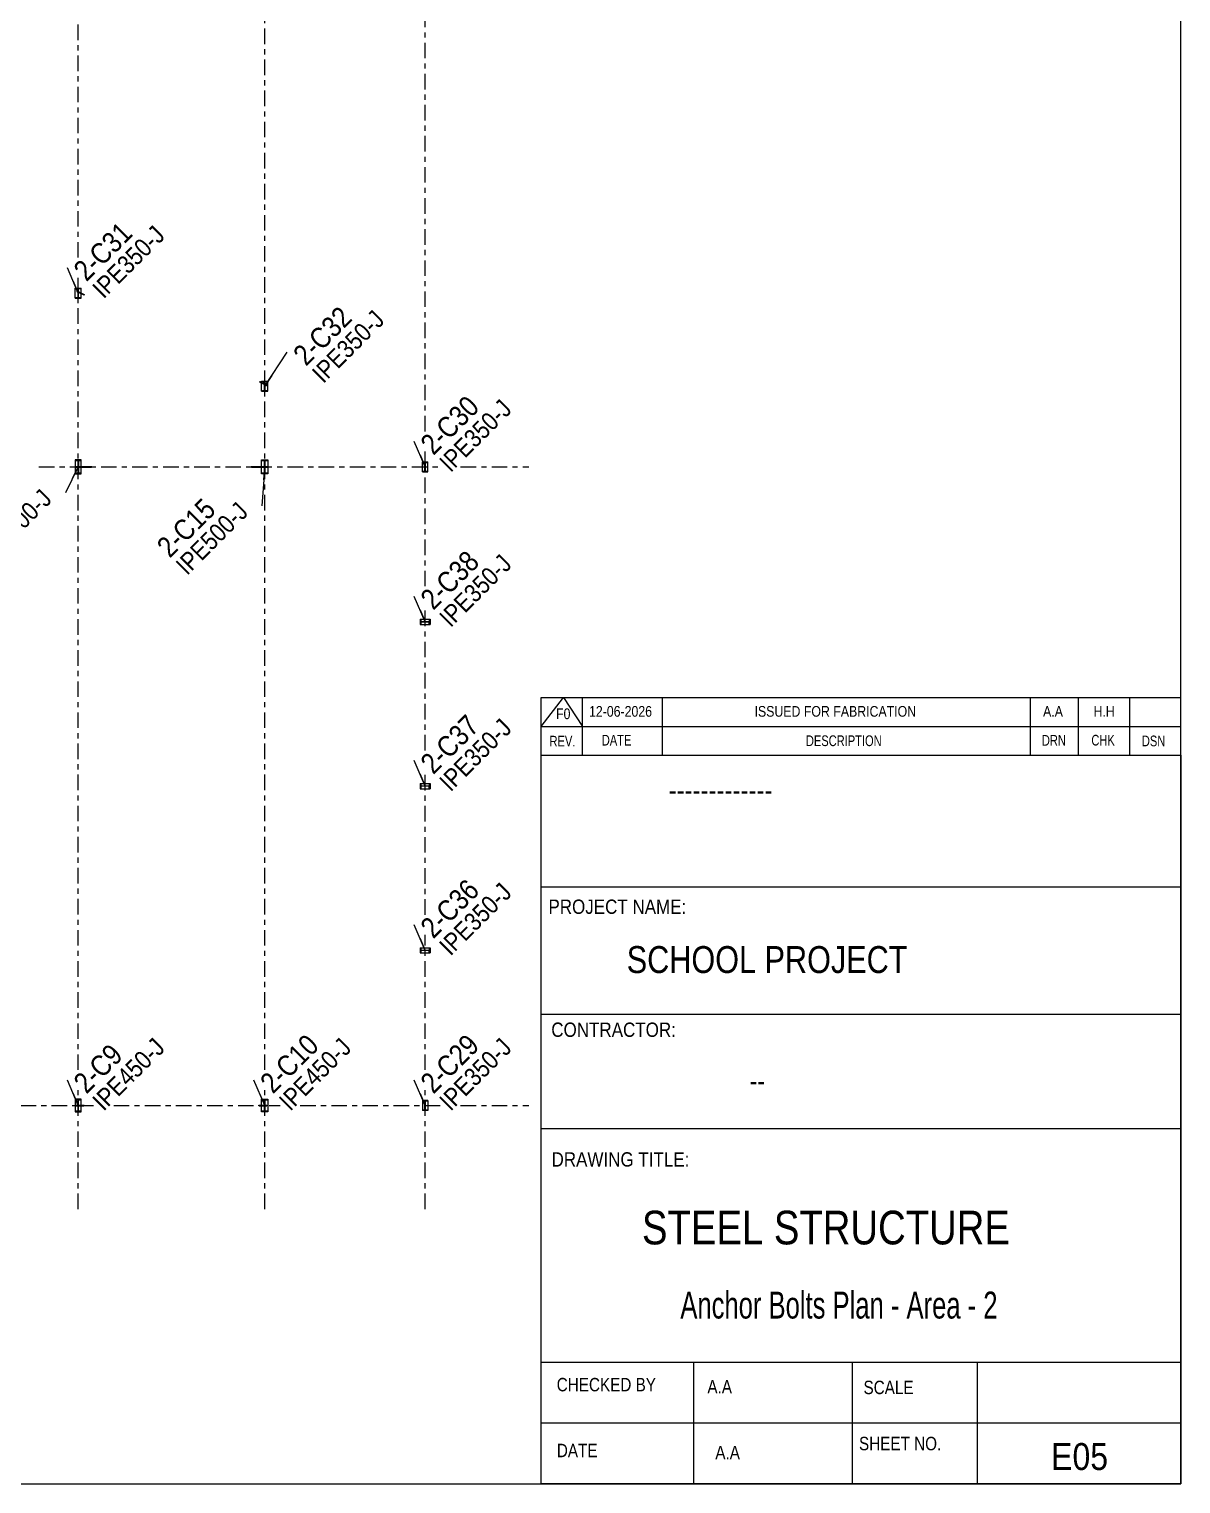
# Model space of a CAD drawing. Header units: millimetres. Extents: x -23 to 800, y -63 to 511.
# Drawn here: x 577.3 to 799.6, y -63 to 217.7 of the extents above; entities that cross this region are included whole.
import ezdxf

# ---------------------------------------------------------------- set-up
doc = ezdxf.new("R2010")
doc.units = ezdxf.units.MM
doc.linetypes.add('XKITLINE00', pattern=[0])
doc.linetypes.add('XKITLINE03', pattern=[6, 3, -1, 1, -1])
for name, color, linetype, lineweight in [('DrawingSheet', 5, 'Continuous', 0), ('OtherObjectType', 7, 'Continuous', 0), ('Part', 2, 'Continuous', 0), ('PartMark', 7, 'Continuous', 0), ('S-grid', 1, 'Continuous', 0)]:
    doc.layers.add(name, color=color, linetype=linetype, lineweight=lineweight)
doc.styles.add('@ARIAL_UNICODE_MS_BOLD', font='ARIAL.TTF')
doc.styles.add('ARIAL', font='ARIAL.TTF')
doc.styles.add('ARIAL_NARROW', font='ARIALN.TTF')
doc.styles.add('COMIC_SANS_MS_BOLD', font='COMICBD.TTF')
doc.styles.add('SWIS721_EX_BT', font='ARIAL.TTF')
doc.styles.add('SWISSE', font='ARIAL.TTF')

# ---------------------------------------------------------------- blocks, each defined once
blk = doc.blocks.new('*A12')
at = {"layer": 'Part'}
blk.add_hatch(color=3, dxfattribs=at).paths.add_polyline_path([(586.3125, 167.595), (586.3125, 167.65), (587.1875, 167.65), (587.1875, 167.595), (586.7675, 167.595), (586.7675, 165.955), (587.1875, 165.955), (587.1875, 165.9), (586.3125, 165.9), (586.3125, 165.955), (586.7325, 165.955), (586.7325, 167.595)], flags=17)
blk = doc.blocks.new('*A13')
at = {"layer": 'Part'}
blk.add_hatch(color=3, dxfattribs=at).paths.add_polyline_path([(653.2625, 10.82), (653.2625, 10.875), (654.1375, 10.875), (654.1375, 10.82), (653.7175, 10.82), (653.7175, 9.18), (654.1375, 9.18), (654.1375, 9.125), (653.2625, 9.125), (653.2625, 9.18), (653.6825, 9.18), (653.6825, 10.82)], flags=17)
blk = doc.blocks.new('*A14')
at = {"layer": 'Part'}
blk.add_hatch(color=3, dxfattribs=at).paths.add_polyline_path([(654.52, 39.9675), (654.52, 40.3875), (654.575, 40.3875), (654.575, 39.5125), (654.52, 39.5125), (654.52, 39.9325), (652.88, 39.9325), (652.88, 39.5125), (652.825, 39.5125), (652.825, 40.3875), (652.88, 40.3875), (652.88, 39.9675)], flags=17)
blk = doc.blocks.new('*A15')
at = {"layer": 'Part'}
blk.add_hatch(color=3, dxfattribs=at).paths.add_polyline_path([(654.52, 71.6675), (654.52, 72.0875), (654.575, 72.0875), (654.575, 71.2125), (654.52, 71.2125), (654.52, 71.6325), (652.88, 71.6325), (652.88, 71.2125), (652.825, 71.2125), (652.825, 72.0875), (652.88, 72.0875), (652.88, 71.6675)], flags=17)
blk = doc.blocks.new('*A16')
at = {"layer": 'Part'}
blk.add_hatch(color=3, dxfattribs=at).paths.add_polyline_path([(653.2625, 134.07), (653.2625, 134.125), (654.1375, 134.125), (654.1375, 134.07), (653.7175, 134.07), (653.7175, 132.43), (654.1375, 132.43), (654.1375, 132.375), (653.2625, 132.375), (653.2625, 132.43), (653.6825, 132.43), (653.6825, 134.07)], flags=17)
blk = doc.blocks.new('*A17')
at = {"layer": 'Part'}
blk.add_hatch(color=3, dxfattribs=at).paths.add_polyline_path([(654.52, 103.3675), (654.52, 103.7875), (654.575, 103.7875), (654.575, 102.9125), (654.52, 102.9125), (654.52, 103.3325), (652.88, 103.3325), (652.88, 102.9125), (652.825, 102.9125), (652.825, 103.7875), (652.88, 103.7875), (652.88, 103.3675)], flags=17)
blk = doc.blocks.new('*A89')
at = {"layer": 'Part'}
blk.add_hatch(color=3, dxfattribs=at).paths.add_polyline_path([(586.25, 11.055), (586.25, 11.125), (587.25, 11.125), (587.25, 11.055), (586.7725, 11.055), (586.7725, 8.945), (587.25, 8.945), (587.25, 8.875), (586.25, 8.875), (586.25, 8.945), (586.7275, 8.945), (586.7275, 11.055)], flags=17)
blk = doc.blocks.new('*A90')
at = {"layer": 'Part'}
blk.add_hatch(color=3, dxfattribs=at).paths.add_polyline_path([(622.25, 11.055), (622.25, 11.125), (623.25, 11.125), (623.25, 11.055), (622.7725, 11.055), (622.7725, 8.945), (623.25, 8.945), (623.25, 8.875), (622.25, 8.875), (622.25, 8.945), (622.7275, 8.945), (622.7275, 11.055)], flags=17)
blk = doc.blocks.new('*A91')
at = {"layer": 'Part'}
blk.add_hatch(color=3, dxfattribs=at).paths.add_polyline_path([(621.65, 10.05), (621.7, 10.04), (621.72, 10), (621.7, 9.96), (621.65, 9.95), (621.6, 9.96), (621.59, 10), (621.6, 10.04)], flags=17)
blk = doc.blocks.new('*A94')
at = {"layer": 'Part'}
blk.add_hatch(color=3, dxfattribs=at).paths.add_polyline_path([(586.25, 134.42), (586.25, 134.5), (587.25, 134.5), (587.25, 134.42), (586.775, 134.42), (586.775, 132.08), (587.25, 132.08), (587.25, 132), (586.25, 132), (586.25, 132.08), (586.725, 132.08), (586.725, 134.42)], flags=17)
blk = doc.blocks.new('*A95')
at = {"layer": 'Part'}
blk.add_hatch(color=3, dxfattribs=at).paths.add_polyline_path([(622.3125, 149.645), (622.3125, 149.7), (623.1875, 149.7), (623.1875, 149.645), (622.7675, 149.645), (622.7675, 148.005), (623.1875, 148.005), (623.1875, 147.95), (622.3125, 147.95), (622.3125, 148.005), (622.7325, 148.005), (622.7325, 149.645)], flags=17)
blk = doc.blocks.new('*A96')
at = {"layer": 'Part'}
blk.add_hatch(color=3, dxfattribs=at).paths.add_polyline_path([(622.25, 134.42), (622.25, 134.5), (623.25, 134.5), (623.25, 134.42), (622.775, 134.42), (622.775, 132.08), (623.25, 132.08), (623.25, 132), (622.25, 132), (622.25, 132.08), (622.725, 132.08), (622.725, 134.42)], flags=17)
blk = doc.blocks.new('*A97')
at = {"layer": 'Part'}
blk.add_hatch(color=3, dxfattribs=at).paths.add_polyline_path([(589.33, 133.3), (589.42, 133.29), (589.45, 133.25), (589.42, 133.21), (589.33, 133.2), (589.25, 133.21), (589.22, 133.25), (589.25, 133.29)], flags=17)
blk = doc.blocks.new('*A98')
at = {"layer": 'Part'}
blk.add_hatch(color=3, dxfattribs=at).paths.add_polyline_path([(620.17, 133.3), (620.25, 133.29), (620.28, 133.25), (620.25, 133.21), (620.17, 133.2), (620.08, 133.21), (620.05, 133.25), (620.08, 133.29)], flags=17)
blk = doc.blocks.new('*A99')
at = {"layer": 'Part'}
blk.add_hatch(color=3, dxfattribs=at).paths.add_polyline_path([(587.86, 166.52), (587.9, 166.51), (587.93, 166.47), (587.92, 166.43), (587.88, 166.42), (587.84, 166.43), (587.81, 166.47), (587.82, 166.51)], flags=17)
blk = doc.blocks.new('*A100')
at = {"layer": 'Part'}
blk.add_hatch(color=3, dxfattribs=at).paths.add_polyline_path([(621.83, 149.7), (621.87, 149.69), (621.9, 149.65), (621.89, 149.61), (621.85, 149.6), (621.81, 149.61), (621.78, 149.65), (621.79, 149.69)], flags=17)
blk = doc.blocks.new('*A122')
at = {"layer": 'Part'}
blk.add_hatch(color=3, dxfattribs=at).paths.add_polyline_path([(587.85, 10.05), (587.9, 10.04), (587.91, 10), (587.9, 9.96), (587.85, 9.95), (587.8, 9.96), (587.78, 10), (587.8, 10.04)], flags=17)
blk = doc.blocks.new('*A123')
at = {"layer": 'DrawingSheet', "color": 5, "linetype": 'XKITLINE00', "lineweight": 0}
for p, q in [((799.58, -63.02), (799.58, 510.98)), ((-20.42, -63.02), (799.58, -63.02))]:
    blk.add_line(p, q, dxfattribs=at)
blk = doc.blocks.new('*A124')
at = {"layer": 'OtherObjectType', "color": 7, "linetype": 'XKITLINE00', "lineweight": 0}
for p, q in [((676.08, 88.74), (799.58, 88.74)), ((676.08, 83.18), (680.4, 88.74)), ((676.08, 83.18), (676.08, 88.74)), ((680.4, 88.74), (684.11, 83.18)), ((684.11, 83.18), (684.11, 88.74)), ((699.55, 83.18), (699.55, 88.74)), ((770.56, 83.18), (770.56, 88.74)), ((779.82, 83.18), (779.82, 88.74)), ((789.7, 83.18), (789.7, 88.74)), ((799.58, 83.18), (799.58, 88.74)), ((676.08, 83.18), (799.58, 83.18)), ((676.08, 77.63), (676.08, 83.18)), ((679.79, 83.18), (799.58, 83.18)), ((684.11, 77.63), (684.11, 83.18)), ((699.55, 77.63), (699.55, 83.18)), ((770.56, 77.63), (770.56, 83.18)), ((779.82, 77.63), (779.82, 83.18)), ((789.7, 77.63), (789.7, 83.18)), ((799.58, 77.63), (799.58, 83.18))]:
    blk.add_line(p, q, dxfattribs=at)
at = {"layer": 'OtherObjectType', "color": 7, "style": 'ARIAL_NARROW'}
for s, height, width, p in [('12-06-2026', 2.058, 1.008832, (685.34, 85.04)), ('ISSUED FOR FABRICATION', 2.0583, 1.008832, (717.29, 85.04)), ('A.A', 2.058, 1.008832, (772.98, 85.04)), ('H.H', 2.058, 1.008832, (782.71, 85.04)), ('F0', 2.058, 1.008832, (678.98, 84.57)), ('DATE', 2.058, 0.907949, (687.81, 79.48)), ('DESCRIPTION', 2.0583, 0.907949, (727.2, 79.37)), ('DRN', 2.058, 0.907949, (772.75, 79.45)), ('CHK', 2.058, 0.907949, (782.3, 79.48)), ('REV.', 2.058, 0.907949, (677.72, 79.29)), ('DSN', 2.058, 0.907949, (792.05, 79.33))]:
    blk.add_text(s, height=height, dxfattribs=dict(at, width=width)).set_placement(p)
blk = doc.blocks.new('*A125')
at = {"layer": 'OtherObjectType', "color": 2, "linetype": 'XKITLINE00', "lineweight": 0}
for p, q in [((676.08, 77.63), (799.58, 77.63)), ((676.08, -63.02), (676.09, 77.62)), ((799.56, 77.61), (799.58, -63.02)), ((799.58, 52.12), (676.08, 52.12)), ((676.08, 27.61), (799.58, 27.61)), ((799.58, 5.47), (676.08, 5.47)), ((799.58, -39.62), (676.08, -39.62)), ((705.53, -39.62), (705.53, -63.02)), ((736.2, -63.02), (736.2, -39.62)), ((760.33, -63.02), (760.33, -39.62)), ((799.58, -51.32), (676.08, -51.32)), ((799.58, -63.02), (676.08, -63.02))]:
    blk.add_line(p, q, dxfattribs=at)
at = {"layer": 'OtherObjectType', "color": 4, "style": '@ARIAL_UNICODE_MS_BOLD', "width": 0.85}
blk.add_text('-------------', height=3.9, dxfattribs=at).set_placement((700.7, 68.88))
at = {"layer": 'OtherObjectType', "color": 3}
for s, height, style, width, p in [('PROJECT NAME:', 2.7618, 'SWIS721_EX_BT', 0.85, (677.51, 46.99)), ('CONTRACTOR:', 2.7618, 'SWISSE', 0.85, (678.06, 23.25)), ('DRAWING TITLE:', 2.7618, 'SWIS721_EX_BT', 0.85, (678.11, -1.78)), ('Anchor Bolts Plan - Area - 2', 5.2, 'ARIAL', 0.68, (702.97, -31.11)), ('E05', 5.2, 'ARIAL', 0.85, (774.54, -60.34))]:
    blk.add_text(s, height=height, dxfattribs=dict(at, style=style, width=width)).set_placement(p)
at = {"layer": 'OtherObjectType', "color": 7, "width": 0.85}
for s, height, p in [('SCHOOL PROJECT', 5.2, (692.62, 35.57)), ('STEEL STRUCTURE', 6.5, (695.56, -16.8)), ('CHECKED BY', 2.592, (679.11, -45.16)), ('A.A', 2.592, (708.19, -45.57)), ('SCALE', 2.592, (738.32, -45.7)), ('DATE', 2.592, (679.13, -57.87)), ('A.A', 2.592, (709.72, -58.27)), ('SHEET NO.', 2.592, (737.45, -56.53))]:
    blk.add_text(s, height=height, dxfattribs=at).set_placement(p)
at = {"layer": 'OtherObjectType', "color": 1, "style": 'COMIC_SANS_MS_BOLD', "width": 0.85}
blk.add_text('--', height=3.9, dxfattribs=at).set_placement((716.35, 12.83))
blk = doc.blocks.new('*A130')
at = {"layer": 'S-grid', "color": 1, "linetype": 'XKITLINE03', "lineweight": 0}
for p, q in [((579.15, 133.25), (656.67, 133.25)), ((660.56, 133.25), (673.7, 133.25))]:
    blk.add_line(p, q, dxfattribs=at)
blk = doc.blocks.new('*A131')
at = {"layer": 'S-grid', "color": 1, "linetype": 'XKITLINE03', "lineweight": 0}
for p, q in [((557.61, 10), (589.72, 10)), ((593.61, 10), (625.72, 10)), ((629.61, 10), (656.67, 10)), ((660.56, 10), (673.7, 10))]:
    blk.add_line(p, q, dxfattribs=at)
blk = doc.blocks.new('*A132')
at = {"layer": 'S-grid', "color": 1, "linetype": 'XKITLINE03', "lineweight": 0}
for p, q in [((653.7, 140.11), (653.7, 493.48)), ((653.7, 110.21), (653.7, 136.22)), ((653.7, 78.51), (653.7, 106.32)), ((653.7, 46.81), (653.7, 74.62)), ((653.7, 16.86), (653.7, 42.92)), ((653.7, -10), (653.7, 12.97))]:
    blk.add_line(p, q, dxfattribs=at)
blk = doc.blocks.new('*A133')
at = {"layer": 'S-grid', "color": 1, "linetype": 'XKITLINE03', "lineweight": 0}
for p, q in [((622.75, 16.86), (622.75, 493.48)), ((622.75, -10), (622.75, 12.97))]:
    blk.add_line(p, q, dxfattribs=at)
blk = doc.blocks.new('*A134')
at = {"layer": 'S-grid', "color": 1, "linetype": 'XKITLINE03', "lineweight": 0}
for p, q in [((586.75, 173.63), (586.75, 493.48)), ((586.75, 16.86), (586.75, 169.74)), ((586.75, -10), (586.75, 12.97))]:
    blk.add_line(p, q, dxfattribs=at)
blk = doc.blocks.new('*A170')
at = {"layer": 'Part', "color": 2, "linetype": 'XKITLINE00', "lineweight": 0}
for p, q in [((586.3125, 167.595), (586.3125, 167.65)), ((586.3125, 167.65), (587.1875, 167.65)), ((586.3125, 167.595), (586.7325, 167.595)), ((586.3125, 165.9), (586.3125, 165.955)), ((586.3125, 165.955), (586.7325, 165.955)), ((587.1875, 165.9), (586.3125, 165.9)), ((586.7325, 165.955), (586.7325, 167.595)), ((587.1875, 167.595), (586.7675, 167.595)), ((586.7675, 167.595), (586.7675, 165.955)), ((586.7675, 165.955), (587.1875, 165.955)), ((587.1875, 167.65), (587.1875, 167.595)), ((587.1875, 165.955), (587.1875, 165.9))]:
    blk.add_line(p, q, dxfattribs=at)
blk = doc.blocks.new('*A171')
at = {"layer": 'Part', "color": 2, "linetype": 'XKITLINE00', "lineweight": 0}
for p, q in [((586.15, 165.82), (586.15, 167.72)), ((586.15, 167.72), (587.35, 167.72)), ((586.15, 165.82), (587.35, 165.82)), ((587.35, 166.78), (587.35, 167.72)), ((587.35, 165.82), (587.35, 166.67))]:
    blk.add_line(p, q, dxfattribs=at)
blk = doc.blocks.new('*A172')
at = {"layer": 'Part', "color": 2, "linetype": 'XKITLINE00', "lineweight": 0}
for p, q in [((653.2625, 10.82), (653.2625, 10.875)), ((653.2625, 10.875), (654.1375, 10.875)), ((653.6825, 10.82), (653.2625, 10.82)), ((653.2625, 9.125), (653.2625, 9.18)), ((653.2625, 9.18), (653.6825, 9.18)), ((654.1375, 9.125), (653.2625, 9.125)), ((653.6825, 9.18), (653.6825, 10.82)), ((654.1375, 10.82), (653.7175, 10.82)), ((653.7175, 10.82), (653.7175, 9.18)), ((653.7175, 9.18), (654.1375, 9.18)), ((654.1375, 10.875), (654.1375, 10.82)), ((654.1375, 9.18), (654.1375, 9.125))]:
    blk.add_line(p, q, dxfattribs=at)
blk = doc.blocks.new('*A173')
at = {"layer": 'Part', "color": 2, "linetype": 'XKITLINE00', "lineweight": 0}
for p, q in [((652.825, 39.5125), (652.825, 40.3875)), ((652.825, 40.3875), (652.88, 40.3875)), ((652.88, 39.5125), (652.825, 39.5125)), ((652.88, 40.3875), (652.88, 39.9675)), ((652.88, 39.9675), (654.52, 39.9675)), ((654.52, 39.9325), (652.88, 39.9325)), ((652.88, 39.9325), (652.88, 39.5125)), ((654.575, 40.3875), (654.52, 40.3875)), ((654.52, 40.3875), (654.52, 39.9675)), ((654.52, 39.5125), (654.52, 39.9325)), ((654.575, 39.5125), (654.52, 39.5125)), ((654.575, 40.3875), (654.575, 39.5125))]:
    blk.add_line(p, q, dxfattribs=at)
blk = doc.blocks.new('*A174')
at = {"layer": 'Part', "color": 2, "linetype": 'XKITLINE00', "lineweight": 0}
for p, q in [((652.825, 71.2125), (652.825, 72.0875)), ((652.825, 72.0875), (652.88, 72.0875)), ((652.88, 71.2125), (652.825, 71.2125)), ((652.88, 72.0875), (652.88, 71.6675)), ((652.88, 71.6675), (654.52, 71.6675)), ((654.52, 71.6325), (652.88, 71.6325)), ((652.88, 71.6325), (652.88, 71.2125)), ((654.575, 72.0875), (654.52, 72.0875)), ((654.52, 72.0875), (654.52, 71.6675)), ((654.52, 71.2125), (654.52, 71.6325)), ((654.575, 71.2125), (654.52, 71.2125)), ((654.575, 72.0875), (654.575, 71.2125))]:
    blk.add_line(p, q, dxfattribs=at)
blk = doc.blocks.new('*A175')
at = {"layer": 'Part', "color": 2, "linetype": 'XKITLINE00', "lineweight": 0}
for p, q in [((654.2, 10.95), (653.2, 10.95)), ((653.2, 10.95), (653.2, 9.05)), ((654.2, 9.05), (653.2, 9.05)), ((654.2, 10.95), (654.2, 9.05))]:
    blk.add_line(p, q, dxfattribs=at)
blk = doc.blocks.new('*A176')
at = {"layer": 'Part', "color": 2, "linetype": 'XKITLINE00', "lineweight": 0}
for p, q in [((652.75, 40.45), (652.75, 39.45)), ((652.75, 40.45), (654.65, 40.45)), ((652.75, 39.45), (654.65, 39.45)), ((654.65, 40.45), (654.65, 39.45))]:
    blk.add_line(p, q, dxfattribs=at)
blk = doc.blocks.new('*A177')
at = {"layer": 'Part', "color": 2, "linetype": 'XKITLINE00', "lineweight": 0}
for p, q in [((652.75, 72.15), (652.75, 71.15)), ((652.75, 72.15), (654.65, 72.15)), ((652.75, 71.15), (654.65, 71.15)), ((654.65, 72.15), (654.65, 71.15))]:
    blk.add_line(p, q, dxfattribs=at)
blk = doc.blocks.new('*A178')
at = {"layer": 'Part', "color": 2, "linetype": 'XKITLINE00', "lineweight": 0}
for p, q in [((653.2625, 134.07), (653.2625, 134.125)), ((653.2625, 134.125), (654.1375, 134.125)), ((653.2625, 134.07), (653.6825, 134.07)), ((653.2625, 132.375), (653.2625, 132.43)), ((653.2625, 132.43), (653.6825, 132.43)), ((654.1375, 132.375), (653.2625, 132.375)), ((653.6825, 132.43), (653.6825, 134.07)), ((654.1375, 134.07), (653.7175, 134.07)), ((653.7175, 134.07), (653.7175, 132.43)), ((653.7175, 132.43), (654.1375, 132.43)), ((654.1375, 134.125), (654.1375, 134.07)), ((654.1375, 132.43), (654.1375, 132.375))]:
    blk.add_line(p, q, dxfattribs=at)
blk = doc.blocks.new('*A179')
at = {"layer": 'Part', "color": 2, "linetype": 'XKITLINE00', "lineweight": 0}
for p, q in [((652.825, 102.9125), (652.825, 103.7875)), ((652.825, 103.7875), (652.88, 103.7875)), ((652.88, 102.9125), (652.825, 102.9125)), ((652.88, 103.7875), (652.88, 103.3675)), ((652.88, 103.3675), (654.52, 103.3675)), ((654.52, 103.3325), (652.88, 103.3325)), ((652.88, 103.3325), (652.88, 102.9125)), ((654.575, 103.7875), (654.52, 103.7875)), ((654.52, 103.7875), (654.52, 103.3675)), ((654.52, 102.9125), (654.52, 103.3325)), ((654.575, 102.9125), (654.52, 102.9125)), ((654.575, 103.7875), (654.575, 102.9125))]:
    blk.add_line(p, q, dxfattribs=at)
blk = doc.blocks.new('*A180')
at = {"layer": 'Part', "color": 2, "linetype": 'XKITLINE00', "lineweight": 0}
for p, q in [((652.75, 103.85), (652.75, 102.85)), ((652.75, 103.85), (654.65, 103.85)), ((652.75, 102.85), (654.65, 102.85)), ((654.65, 103.85), (654.65, 102.85))]:
    blk.add_line(p, q, dxfattribs=at)
blk = doc.blocks.new('*A181')
at = {"layer": 'Part', "color": 2, "linetype": 'XKITLINE00', "lineweight": 0}
for p, q in [((653.2, 132.3), (653.2, 134.2)), ((653.2, 134.2), (654.2, 134.2)), ((653.2, 132.3), (654.2, 132.3)), ((654.2, 132.3), (654.2, 134.2))]:
    blk.add_line(p, q, dxfattribs=at)
blk = doc.blocks.new('*A347')
at = {"layer": 'Part', "color": 2, "linetype": 'XKITLINE00', "lineweight": 0}
for p, q in [((586.25, 11.055), (586.25, 11.125)), ((586.25, 11.125), (587.25, 11.125)), ((586.7275, 11.055), (586.25, 11.055)), ((586.25, 8.875), (586.25, 8.945)), ((586.25, 8.945), (586.7275, 8.945)), ((587.25, 8.875), (586.25, 8.875)), ((586.7275, 8.945), (586.7275, 11.055)), ((587.25, 11.055), (586.7725, 11.055)), ((586.7725, 11.055), (586.7725, 8.945)), ((586.7725, 8.945), (587.25, 8.945)), ((587.25, 11.125), (587.25, 11.055)), ((587.25, 8.945), (587.25, 8.875))]:
    blk.add_line(p, q, dxfattribs=at)
blk = doc.blocks.new('*A348')
at = {"layer": 'Part', "color": 2, "linetype": 'XKITLINE00', "lineweight": 0}
for p, q in [((622.25, 11.055), (622.25, 11.125)), ((622.25, 11.125), (623.25, 11.125)), ((622.7275, 11.055), (622.25, 11.055)), ((622.25, 8.875), (622.25, 8.945)), ((622.25, 8.945), (622.7275, 8.945)), ((623.25, 8.875), (622.25, 8.875)), ((622.7275, 8.945), (622.7275, 11.055)), ((623.25, 11.055), (622.7725, 11.055)), ((622.7725, 11.055), (622.7725, 8.945)), ((622.7725, 8.945), (623.25, 8.945)), ((623.25, 11.125), (623.25, 11.055)), ((623.25, 8.945), (623.25, 8.875))]:
    blk.add_line(p, q, dxfattribs=at)
blk = doc.blocks.new('*A349')
at = {"layer": 'Part', "color": 2, "linetype": 'XKITLINE00', "lineweight": 0}
for p, q in [((621.59, 10), (621.6, 10.04)), ((621.6, 9.96), (621.59, 10)), ((621.6, 10.04), (621.65, 10.05)), ((621.65, 9.95), (621.6, 9.96)), ((621.65, 10.05), (621.7, 10.04)), ((621.65, 10.05), (622.73, 10.05)), ((621.7, 9.96), (621.65, 9.95)), ((621.65, 9.95), (622.73, 9.95)), ((621.7, 10.04), (621.72, 10)), ((621.72, 10), (621.7, 9.96)), ((622.77, 10.05), (623.15, 10.05)), ((622.77, 9.95), (623.15, 9.95)), ((623.17, 10.04), (623.15, 10.05)), ((623.15, 9.95), (623.17, 9.96)), ((623.18, 10), (623.17, 10.04)), ((623.17, 9.96), (623.18, 10))]:
    blk.add_line(p, q, dxfattribs=at)
blk = doc.blocks.new('*A350')
at = {"layer": 'Part', "color": 2, "linetype": 'XKITLINE00', "lineweight": 0}
for p, q in [((587.35, 11.2), (586.15, 11.2)), ((586.15, 11.2), (586.15, 8.8)), ((586.15, 8.8), (587.35, 8.8)), ((587.35, 10.05), (587.35, 11.2)), ((587.35, 8.8), (587.35, 9.95))]:
    blk.add_line(p, q, dxfattribs=at)
blk = doc.blocks.new('*A351')
at = {"layer": 'Part', "color": 2, "linetype": 'XKITLINE00', "lineweight": 0}
for p, q in [((622.15, 11.2), (623.35, 11.2)), ((622.15, 10.05), (622.15, 11.2)), ((622.15, 8.8), (622.15, 9.95)), ((623.35, 8.8), (622.15, 8.8)), ((623.35, 11.2), (623.35, 8.8))]:
    blk.add_line(p, q, dxfattribs=at)
blk = doc.blocks.new('*A356')
at = {"layer": 'Part', "color": 2, "linetype": 'XKITLINE00', "lineweight": 0}
for p, q in [((586.25, 134.42), (586.25, 134.5)), ((586.25, 134.5), (587.25, 134.5)), ((586.725, 134.42), (586.25, 134.42)), ((586.25, 132), (586.25, 132.08)), ((586.25, 132.08), (586.725, 132.08)), ((587.25, 132), (586.25, 132)), ((586.725, 132.08), (586.725, 134.42)), ((587.25, 134.42), (586.775, 134.42)), ((586.775, 134.42), (586.775, 132.08)), ((586.775, 132.08), (587.25, 132.08)), ((587.25, 134.5), (587.25, 134.42)), ((587.25, 132.08), (587.25, 132))]:
    blk.add_line(p, q, dxfattribs=at)
blk = doc.blocks.new('*A357')
at = {"layer": 'Part', "color": 2, "linetype": 'XKITLINE00', "lineweight": 0}
for p, q in [((622.3125, 149.645), (622.3125, 149.7)), ((622.3125, 149.7), (623.1875, 149.7)), ((622.3125, 149.645), (622.7325, 149.645)), ((622.7325, 148.005), (622.7325, 149.645)), ((623.1875, 149.645), (622.7675, 149.645)), ((622.7675, 149.645), (622.7675, 148.005)), ((623.1875, 149.7), (623.1875, 149.645)), ((622.3125, 147.95), (622.3125, 148.005)), ((622.3125, 148.005), (622.7325, 148.005)), ((623.1875, 147.95), (622.3125, 147.95)), ((622.7675, 148.005), (623.1875, 148.005)), ((623.1875, 148.005), (623.1875, 147.95))]:
    blk.add_line(p, q, dxfattribs=at)
blk = doc.blocks.new('*A358')
at = {"layer": 'Part', "color": 2, "linetype": 'XKITLINE00', "lineweight": 0}
for p, q in [((622.25, 134.42), (622.25, 134.5)), ((622.25, 134.5), (623.25, 134.5)), ((622.725, 134.42), (622.25, 134.42)), ((622.25, 132), (622.25, 132.08)), ((622.25, 132.08), (622.725, 132.08)), ((623.25, 132), (622.25, 132)), ((622.725, 132.08), (622.725, 134.42)), ((623.25, 134.42), (622.775, 134.42)), ((622.775, 134.42), (622.775, 132.08)), ((622.775, 132.08), (623.25, 132.08)), ((623.25, 134.5), (623.25, 134.42)), ((623.25, 132.08), (623.25, 132))]:
    blk.add_line(p, q, dxfattribs=at)
blk = doc.blocks.new('*A359')
at = {"layer": 'Part', "color": 2, "linetype": 'XKITLINE00', "lineweight": 0}
for p, q in [((586.21, 133.3), (586.19, 133.29)), ((586.19, 133.29), (586.19, 133.25)), ((586.19, 133.25), (586.19, 133.21)), ((586.19, 133.21), (586.21, 133.2)), ((586.21, 133.3), (586.73, 133.3)), ((586.21, 133.2), (586.73, 133.2)), ((586.77, 133.3), (589.33, 133.3)), ((586.77, 133.2), (589.33, 133.2)), ((589.22, 133.25), (589.25, 133.29)), ((589.25, 133.21), (589.22, 133.25)), ((589.25, 133.29), (589.33, 133.3)), ((589.33, 133.2), (589.25, 133.21)), ((589.33, 133.3), (589.42, 133.29)), ((589.42, 133.21), (589.33, 133.2)), ((589.42, 133.29), (589.45, 133.25)), ((589.45, 133.25), (589.42, 133.21))]:
    blk.add_line(p, q, dxfattribs=at)
blk = doc.blocks.new('*A360')
at = {"layer": 'Part', "color": 2, "linetype": 'XKITLINE00', "lineweight": 0}
for p, q in [((620.05, 133.25), (620.08, 133.29)), ((620.08, 133.21), (620.05, 133.25)), ((620.08, 133.29), (620.17, 133.3)), ((620.17, 133.2), (620.08, 133.21)), ((620.17, 133.3), (620.25, 133.29)), ((620.17, 133.3), (622.73, 133.3)), ((620.25, 133.21), (620.17, 133.2)), ((620.17, 133.2), (622.73, 133.2)), ((620.25, 133.29), (620.28, 133.25)), ((620.28, 133.25), (620.25, 133.21)), ((622.77, 133.3), (623.29, 133.3)), ((622.77, 133.2), (623.29, 133.2)), ((623.31, 133.29), (623.29, 133.3)), ((623.29, 133.2), (623.31, 133.21)), ((623.31, 133.25), (623.31, 133.29)), ((623.31, 133.21), (623.31, 133.25))]:
    blk.add_line(p, q, dxfattribs=at)
blk = doc.blocks.new('*A361')
at = {"layer": 'Part', "color": 2, "linetype": 'XKITLINE00', "lineweight": 0}
for p, q in [((586.49, 167.16), (586.48, 167.13)), ((586.48, 167.13), (586.5, 167.1)), ((586.52, 167.18), (586.49, 167.16)), ((586.5, 167.1), (586.73, 166.98)), ((586.55, 167.18), (586.52, 167.18)), ((586.55, 167.18), (586.73, 167.09)), ((586.77, 167.07), (587.9, 166.51)), ((586.77, 166.96), (587.84, 166.43)), ((587.81, 166.47), (587.82, 166.51)), ((587.84, 166.43), (587.81, 166.47)), ((587.82, 166.51), (587.86, 166.52)), ((587.88, 166.42), (587.84, 166.43)), ((587.86, 166.52), (587.9, 166.51)), ((587.92, 166.43), (587.88, 166.42)), ((587.9, 166.51), (587.93, 166.47)), ((587.93, 166.47), (587.92, 166.43))]:
    blk.add_line(p, q, dxfattribs=at)
blk = doc.blocks.new('*A362')
at = {"layer": 'Part', "color": 2, "linetype": 'XKITLINE00', "lineweight": 0}
for p, q in [((621.78, 149.65), (621.79, 149.69)), ((621.81, 149.61), (621.78, 149.65)), ((621.79, 149.69), (621.83, 149.7)), ((621.85, 149.6), (621.81, 149.61)), ((621.81, 149.61), (622.73, 149.15)), ((621.83, 149.7), (621.87, 149.69)), ((621.89, 149.61), (621.85, 149.6)), ((621.87, 149.69), (621.9, 149.65)), ((621.87, 149.69), (622.73, 149.26)), ((621.9, 149.65), (621.89, 149.61)), ((622.77, 149.25), (623.26, 149)), ((622.77, 149.14), (623.2, 148.92)), ((623.2, 148.92), (623.23, 148.91)), ((623.23, 148.91), (623.26, 148.94)), ((623.27, 148.97), (623.26, 149)), ((623.26, 148.94), (623.27, 148.97))]:
    blk.add_line(p, q, dxfattribs=at)
blk = doc.blocks.new('*A363')
at = {"layer": 'Part', "color": 2, "linetype": 'XKITLINE00', "lineweight": 0}
for p, q in [((587.35, 134.6), (586.15, 134.6)), ((586.15, 134.6), (586.15, 131.9)), ((587.35, 133.3), (587.35, 134.6)), ((587.35, 131.9), (587.35, 133.2)), ((586.15, 131.9), (587.35, 131.9))]:
    blk.add_line(p, q, dxfattribs=at)
blk = doc.blocks.new('*A364')
at = {"layer": 'Part', "color": 2, "linetype": 'XKITLINE00', "lineweight": 0}
for p, q in [((622.15, 134.6), (623.35, 134.6)), ((622.15, 133.3), (622.15, 134.6)), ((622.15, 131.9), (622.15, 133.2)), ((623.35, 134.6), (623.35, 131.9)), ((623.35, 131.9), (622.15, 131.9))]:
    blk.add_line(p, q, dxfattribs=at)
blk = doc.blocks.new('*A365')
at = {"layer": 'Part', "color": 2, "linetype": 'XKITLINE00', "lineweight": 0}
for p, q in [((622.15, 149.55), (622.15, 149.78)), ((622.15, 149.78), (623.35, 149.78)), ((622.15, 147.88), (622.15, 149.44)), ((623.35, 147.88), (623.35, 149.78)), ((622.15, 147.88), (623.35, 147.88))]:
    blk.add_line(p, q, dxfattribs=at)
blk = doc.blocks.new('*A396')
at = {"layer": 'Part', "color": 2, "linetype": 'XKITLINE00', "lineweight": 0}
for p, q in [((586.33, 10.04), (586.32, 10)), ((586.32, 10), (586.33, 9.96)), ((586.35, 10.05), (586.33, 10.04)), ((586.33, 9.96), (586.35, 9.95)), ((586.35, 10.05), (586.73, 10.05)), ((586.35, 9.95), (586.73, 9.95)), ((586.77, 10.05), (587.85, 10.05)), ((586.77, 9.95), (587.85, 9.95)), ((587.78, 10), (587.8, 10.04)), ((587.8, 9.96), (587.78, 10)), ((587.8, 10.04), (587.85, 10.05)), ((587.85, 9.95), (587.8, 9.96)), ((587.85, 10.05), (587.9, 10.04)), ((587.9, 9.96), (587.85, 9.95)), ((587.9, 10.04), (587.91, 10)), ((587.91, 10), (587.9, 9.96))]:
    blk.add_line(p, q, dxfattribs=at)
blk = doc.blocks.new('*A456')
at = {"layer": 'PartMark', "color": 7, "linetype": 'XKITLINE00', "lineweight": 0}
for p, q in [((622.75, 148.82), (627.05, 155.38)), ((624.12, 150.92), (622.75, 148.82))]:
    blk.add_line(p, q, dxfattribs=at)
at = {"layer": 'PartMark', "color": 3, "style": 'ARIAL', "width": 0.85}
blk.add_text('2-C32', height=4, rotation=45.0001, dxfattribs=at).set_placement((630.73, 152.55))
at = {"layer": 'PartMark', "color": 7, "style": 'ARIAL', "width": 0.85}
blk.add_text('IPE350-J', height=3.5, rotation=45.0001, dxfattribs=at).set_placement((634.05, 149.23))
blk = doc.blocks.new('*A472')
at = {"layer": 'PartMark', "color": 7, "linetype": 'XKITLINE00', "lineweight": 0}
for p, q in [((622.75, 133.25), (622.17, 125.76)), ((622.56, 130.76), (622.75, 133.25))]:
    blk.add_line(p, q, dxfattribs=at)
at = {"layer": 'PartMark', "color": 3, "style": 'ARIAL', "width": 0.85}
blk.add_text('2-C15', height=4, rotation=45.0001, dxfattribs=at).set_placement((604.42, 115.51))
at = {"layer": 'PartMark', "color": 7, "style": 'ARIAL', "width": 0.85}
blk.add_text('IPE500-J', height=3.5, rotation=45.0001, dxfattribs=at).set_placement((607.74, 112.18))
blk = doc.blocks.new('*A473')
at = {"layer": 'PartMark', "color": 7, "linetype": 'XKITLINE00', "lineweight": 0}
for p, q in [((586.75, 133.25), (584.27, 128.27)), ((585.64, 131.01), (586.75, 133.25))]:
    blk.add_line(p, q, dxfattribs=at)
at = {"layer": 'PartMark', "color": 3, "style": 'ARIAL', "width": 0.85}
blk.add_text('2-C14', height=4, rotation=45.0001, dxfattribs=at).set_placement((566.52, 118.02))
at = {"layer": 'PartMark', "color": 7, "style": 'ARIAL', "width": 0.85}
blk.add_text('IPE500-J', height=3.5, rotation=45.0001, dxfattribs=at).set_placement((569.85, 114.69))
blk = doc.blocks.new('*A476')
at = {"layer": 'PartMark', "color": 7, "linetype": 'XKITLINE00', "lineweight": 0}
for p, q in [((586.75, 10), (584.66, 14.91)), ((585.77, 12.3), (586.75, 10))]:
    blk.add_line(p, q, dxfattribs=at)
at = {"layer": 'PartMark', "color": 7, "style": 'ARIAL', "width": 0.85}
blk.add_text('IPE450-J', height=3.5, rotation=45.0001, dxfattribs=at).set_placement((591.66, 8.76))
at = {"layer": 'PartMark', "color": 3, "style": 'ARIAL', "width": 0.85}
blk.add_text('2-C9', height=4, rotation=45.0001, dxfattribs=at).set_placement((588.34, 12.09))
blk = doc.blocks.new('*A477')
at = {"layer": 'PartMark', "color": 7, "linetype": 'XKITLINE00', "lineweight": 0}
for p, q in [((622.75, 10), (620.66, 14.91)), ((621.77, 12.3), (622.75, 10))]:
    blk.add_line(p, q, dxfattribs=at)
at = {"layer": 'PartMark', "color": 3, "style": 'ARIAL', "width": 0.85}
blk.add_text('2-C10', height=4, rotation=45.0001, dxfattribs=at).set_placement((624.34, 12.09))
at = {"layer": 'PartMark', "color": 7, "style": 'ARIAL', "width": 0.85}
blk.add_text('IPE450-J', height=3.5, rotation=45.0001, dxfattribs=at).set_placement((627.66, 8.76))
blk = doc.blocks.new('*A480')
at = {"layer": 'PartMark', "color": 7, "linetype": 'XKITLINE00', "lineweight": 0}
for p, q in [((653.7, 10), (651.61, 14.91)), ((652.72, 12.3), (653.7, 10))]:
    blk.add_line(p, q, dxfattribs=at)
at = {"layer": 'PartMark', "color": 3, "style": 'ARIAL', "width": 0.85}
blk.add_text('2-C29', height=4, rotation=45.0001, dxfattribs=at).set_placement((655.29, 12.09))
at = {"layer": 'PartMark', "color": 7, "style": 'ARIAL', "width": 0.85}
blk.add_text('IPE350-J', height=3.5, rotation=45.0001, dxfattribs=at).set_placement((658.61, 8.76))
blk = doc.blocks.new('*A481')
at = {"layer": 'PartMark', "color": 7, "linetype": 'XKITLINE00', "lineweight": 0}
for p, q in [((653.7, 71.65), (651.61, 76.56)), ((652.72, 73.95), (653.7, 71.65))]:
    blk.add_line(p, q, dxfattribs=at)
at = {"layer": 'PartMark', "color": 3, "style": 'ARIAL', "width": 0.85}
blk.add_text('2-C37', height=4, rotation=45.0001, dxfattribs=at).set_placement((655.29, 73.74))
at = {"layer": 'PartMark', "color": 7, "style": 'ARIAL', "width": 0.85}
blk.add_text('IPE350-J', height=3.5, rotation=45.0001, dxfattribs=at).set_placement((658.61, 70.41))
blk = doc.blocks.new('*A482')
at = {"layer": 'PartMark', "color": 7, "linetype": 'XKITLINE00', "lineweight": 0}
for p, q in [((653.7, 39.95), (651.61, 44.86)), ((652.72, 42.25), (653.7, 39.95))]:
    blk.add_line(p, q, dxfattribs=at)
at = {"layer": 'PartMark', "color": 3, "style": 'ARIAL', "width": 0.85}
blk.add_text('2-C36', height=4, rotation=45.0001, dxfattribs=at).set_placement((655.29, 42.04))
at = {"layer": 'PartMark', "color": 7, "style": 'ARIAL', "width": 0.85}
blk.add_text('IPE350-J', height=3.5, rotation=45.0001, dxfattribs=at).set_placement((658.61, 38.71))
blk = doc.blocks.new('*A483')
at = {"layer": 'PartMark', "color": 7, "linetype": 'XKITLINE00', "lineweight": 0}
for p, q in [((653.7, 103.35), (651.61, 108.26)), ((652.72, 105.65), (653.7, 103.35))]:
    blk.add_line(p, q, dxfattribs=at)
at = {"layer": 'PartMark', "color": 3, "style": 'ARIAL', "width": 0.85}
blk.add_text('2-C38', height=4, rotation=45.0001, dxfattribs=at).set_placement((655.29, 105.44))
at = {"layer": 'PartMark', "color": 7, "style": 'ARIAL', "width": 0.85}
blk.add_text('IPE350-J', height=3.5, rotation=45.0001, dxfattribs=at).set_placement((658.61, 102.11))
blk = doc.blocks.new('*A484')
at = {"layer": 'PartMark', "color": 7, "linetype": 'XKITLINE00', "lineweight": 0}
for p, q in [((653.7, 133.25), (651.61, 138.16)), ((652.72, 135.55), (653.7, 133.25))]:
    blk.add_line(p, q, dxfattribs=at)
at = {"layer": 'PartMark', "color": 3, "style": 'ARIAL', "width": 0.85}
blk.add_text('2-C30', height=4, rotation=45.0001, dxfattribs=at).set_placement((655.29, 135.34))
at = {"layer": 'PartMark', "color": 7, "style": 'ARIAL', "width": 0.85}
blk.add_text('IPE350-J', height=3.5, rotation=45.0001, dxfattribs=at).set_placement((658.61, 132.01))
blk = doc.blocks.new('*A487')
at = {"layer": 'PartMark', "color": 7, "linetype": 'XKITLINE00', "lineweight": 0}
for p, q in [((586.75, 166.78), (584.66, 171.69)), ((585.77, 169.08), (586.75, 166.78))]:
    blk.add_line(p, q, dxfattribs=at)
at = {"layer": 'PartMark', "color": 3, "style": 'ARIAL', "width": 0.85}
blk.add_text('2-C31', height=4, rotation=45.0001, dxfattribs=at).set_placement((588.34, 168.86))
at = {"layer": 'PartMark', "color": 7, "style": 'ARIAL', "width": 0.85}
blk.add_text('IPE350-J', height=3.5, rotation=45.0001, dxfattribs=at).set_placement((591.66, 165.54))

msp = doc.modelspace()

# ---------------------------------------------------------------- block references
at = {"lineweight": 0}
for name in ['*A123', '*A134', '*A133', '*A132', '*A171', '*A12', '*A170', '*A361', '*A99', '*A100', '*A362', '*A365', '*A95', '*A357', '*A130', '*A363', '*A359', '*A94', '*A356', '*A97', '*A98', '*A360', '*A364', '*A96', '*A358', '*A181', '*A16', '*A178', '*A180', '*A17', '*A179', '*A124', '*A125', '*A177', '*A15', '*A174', '*A176', '*A14', '*A173', '*A131', '*A350', '*A89', '*A347', '*A396', '*A122', '*A91', '*A349', '*A351', '*A90', '*A348', '*A175', '*A13', '*A172']:
    msp.add_blockref(name, (0, 0), dxfattribs=at)
at = {"layer": 'PartMark', "lineweight": 0}
for name in ['*A487', '*A456', '*A484', '*A473', '*A472', '*A483', '*A481', '*A482', '*A476', '*A477', '*A480']:
    msp.add_blockref(name, (0, 0), dxfattribs=at)

doc.saveas('drawing.dxf')
